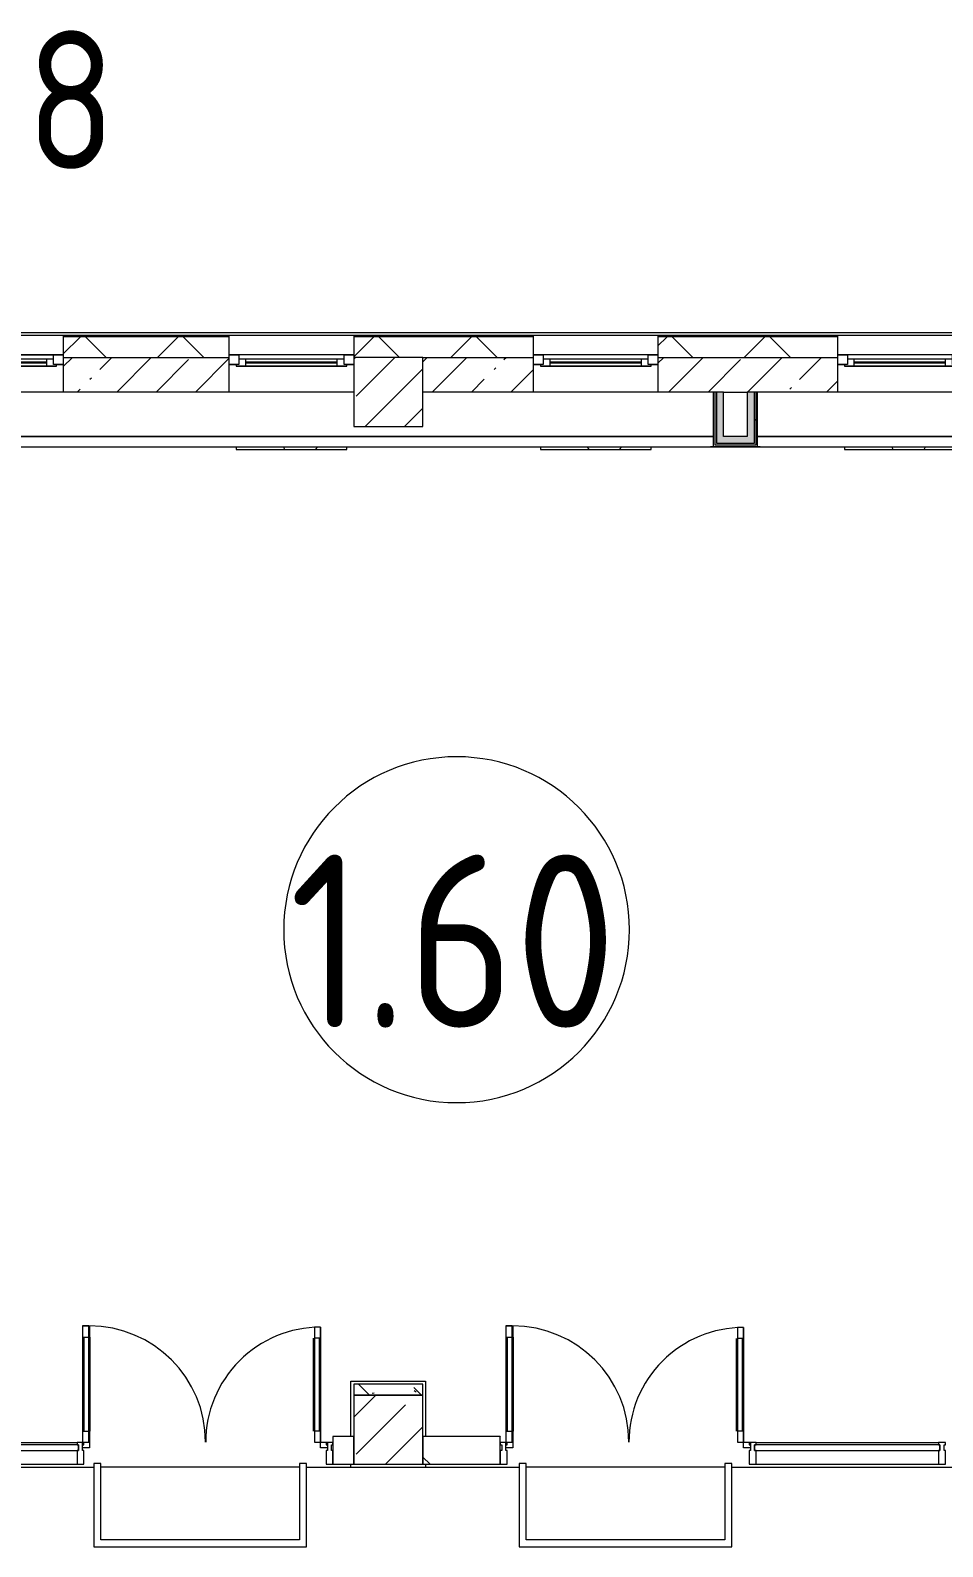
# Model space of a CAD drawing. Header units: millimetres. Extents: x 3991 to 282775, y -8553 to 29560.
# Drawn here: x 252026 to 258624, y 12805 to 23764 of the extents above; entities that cross this region are included whole.
import ezdxf

# ---------------------------------------------------------------- set-up
doc = ezdxf.new("R2010")
doc.units = ezdxf.units.MM
for name, color, linetype, lineweight in [('A-AREA-IDEN', 7, 'Continuous', 9), ('A-GLAZ-2', 7, 'Continuous', 5), ('A-GLAZ-CURT-2', 7, 'Continuous', 5), ('A-GLAZ-CWMG-2', 7, 'Continuous', 5), ('A-WALL', 7, 'Continuous', 9), ('A-WALL-4', 7, 'Continuous', 5), ('I-WALL-3', 7, 'Continuous', 5), ('S-COLS', 7, 'Continuous', 5), ('Знаки', 7, 'Continuous', 5)]:
    doc.layers.add(name, color=color, linetype=linetype, lineweight=lineweight)
for name, color, linetype, lineweight, true_color in [('A-DETL-GENF-4', 7, 'Continuous', 5, 0xaaaaaa), ('A-DOOR-3', 7, 'Continuous', 5, 0xaaaaaa), ('A-FLOR-1', 7, 'Continuous', 5, 0xaaaaaa), ('G-ANNO-TEXT-1', 7, 'Continuous', 9, 0x3c3c3c), ('I-WALL-2', 7, 'Continuous', 9, 0xe7e7e7), ('I-WALL-4', 7, 'Continuous', 5, 0x787878), ('Знаки-1', 7, 'Continuous', 5, 0x787878)]:
    doc.layers.add(name, color=color, linetype=linetype, lineweight=lineweight, true_color=true_color)
doc.styles.add('GOST Common_3', font='GOST_Common.ttf', dxfattribs={"width": 0.9, "height": 1250})
doc.styles.add('GOST Common_4', font='GOST_Common.ttf', dxfattribs={"width": 0.9, "height": 1000})
pattern_1 = [(45, (148815.1, 0), (-285.1231, 285.1231), []), (45, (149100.2, 0), (-285.1231, 285.1231), [504.031, -100.806, 16.764, -84.042])]
pattern_2 = [(45, (148815.1, 0), (-530.33, 530.33), []), (135, (148815.1, 0), (-530.33, -530.33), [])]

# ---------------------------------------------------------------- blocks, each defined once
blk = doc.blocks.new('120_Окно_СКБ_1Ст - 120_Окно_СКБ_1Ст 900х2500_h_ с форточкой-22876038-Общий план 1 этажа с размещением фрагментов 1_1-1_9')
at = {"layer": 'A-GLAZ-2'}
for p, q in [((-450, -127), (-450, -57)), ((-450, -57), (-380, -57)), ((450, -57), (-450, -57)), ((-380, -57), (-380, -127)), ((380, -87), (-380, -87)), ((-380, -87), (-380, -127)), ((-330, -137), (-330, -87)), ((-330, -107), (330, -107)), ((330, -137), (330, -87)), ((380, -127), (380, -57)), ((380, -57), (450, -57)), ((380, -127), (380, -87)), ((450, -57), (450, -127)), ((-380, -127), (-450, -127)), ((-450, -127), (-400, -127)), ((-380, -127), (-400, -127)), ((-400, -127), (-400, -137)), ((-400, -137), (400, -137)), ((400, -137), (-400, -137)), ((330, -117), (-330, -117)), ((450, -127), (380, -127)), ((400, -127), (380, -127)), ((400, -127), (450, -127)), ((400, -137), (400, -127))]:
    blk.add_line(p, q, dxfattribs=at)
blk = doc.blocks.new('120_Окно_СКБ_1Ст - 120_Окно_СКБ_1Ст 900х2500_h_ с форточкой-V116-Общий план 1 этажа с размещением фрагментов 1_1-1_9')
at = {"layer": 'A-GLAZ-2'}
for p, q in [((-450, -127), (-450, -57)), ((-450, -57), (-380, -57)), ((450, -57), (-450, -57)), ((-380, -57), (-380, -127)), ((380, -87), (-380, -87)), ((-380, -87), (-380, -127)), ((-330, -137), (-330, -87)), ((-330, -107), (330, -107)), ((330, -137), (330, -87)), ((380, -127), (380, -57)), ((380, -57), (450, -57)), ((380, -127), (380, -87)), ((450, -57), (450, -127)), ((-380, -127), (-450, -127)), ((-450, -127), (-400, -127)), ((-380, -127), (-400, -127)), ((-400, -127), (-400, -137)), ((-400, -137), (400, -137)), ((400, -137), (-400, -137)), ((330, -117), (-330, -117)), ((450, -127), (380, -127)), ((400, -127), (380, -127)), ((400, -127), (450, -127)), ((400, -137), (400, -127))]:
    blk.add_line(p, q, dxfattribs=at)
blk = doc.blocks.new('Дверь_Витражная_остекление_ - ВВ-11 остекление-32352627-Общий план 1 этажа с размещением фрагментов 1_1-1_9')
at = {"layer": 'A-DETL-GENF-4'}
for p, q in [((-791, -20), (-836, -20)), ((-836, -851), (-836, -20)), ((-791, -20), (-836, -20)), ((-836, -20), (-836, -851)), ((-836, -100), (-791, -100)), ((-826, -771), (-826, -100)), ((-791, -851), (-791, -20)), ((-791, -851), (-791, -20)), ((-782, -771), (-782, -100)), ((832, -780), (832, -100)), ((841, -860), (841, -20)), ((841, -20), (841, -860)), ((886, -100), (841, -100)), ((876, -780), (876, -100)), ((886, -860), (886, -20)), ((886, -860), (886, -20)), ((-836, -771), (-791, -771)), ((-836, -851), (-791, -851)), ((-836, -851), (-791, -851)), ((886, -780), (841, -780)), ((886, -860), (841, -860)), ((841, -860), (886, -860))]:
    blk.add_line(p, q, dxfattribs=at)
at = {"layer": 'A-DOOR-3'}
for p, q in [((-886, 20), (-836, 20)), ((-886, -20), (-886, 20)), ((-836, 20), (-836, -20)), ((836, 20), (886, 20)), ((836, -20), (836, 20)), ((886, 20), (886, -20)), ((-836, -20), (-886, -20)), ((-836, -851), (-836, -20)), ((836, -860), (836, -20)), ((886, -20), (836, -20))]:
    blk.add_line(p, q, dxfattribs=at)
for centre, radius, start, end in [((-836, -20), 831, 270, 0), ((836, -20), 840, 180, 270)]:
    blk.add_arc(centre, radius, start, end, dxfattribs=at)
blk = doc.blocks.new('Системная панель - Стекло - 40мм-32352622-Общий план 1 этажа с размещением фрагментов 1_1-1_9')
at = {"layer": 'A-GLAZ-CURT-2'}
for p, q in [((485, 40), (-485, 40)), ((-485, 40), (-485, 0)), ((-485, 0), (485, 0)), ((485, 0), (485, 40))]:
    blk.add_line(p, q, dxfattribs=at)
blk = doc.blocks.new('Прямоугольный импост - Импост структурный с накладкой - 160мм Темный-32352618-Общий план 1 этажа с размещением фрагментов 1_1-1_9')
at = {"layer": 'A-GLAZ-CWMG-2'}
for p, q in [((102599, 13557), (103549, 13557)), ((102599, 13400), (103549, 13400))]:
    blk.add_line(p, q, dxfattribs=at)
blk = doc.blocks.new('Прямоугольный импост - Импост структурный с накладкой - 160мм Темный-30755591-Общий план 1 этажа с размещением фрагментов 1_1-1_9')
at = {"layer": 'A-GLAZ-CWMG-2'}
for p, q in [((-25, 0), (-25, 17)), ((-25, 17), (25, 17)), ((-15, 0), (-25, 0)), ((-15, -40), (-15, 0)), ((25, 0), (15, 0)), ((15, 0), (15, -40)), ((25, 17), (25, 0)), ((-25, -140), (-25, -40)), ((-25, -40), (-15, -40)), ((15, -40), (25, -40)), ((25, -40), (25, -140)), ((25, -140), (-25, -140))]:
    blk.add_line(p, q, dxfattribs=at)
blk = doc.blocks.new('Прямоугольный импост - Импост структурный с накладкой - 160мм Темный-32310142-Общий план 1 этажа с размещением фрагментов 1_1-1_9')
at = {"layer": 'A-GLAZ-CWMG-2'}
for p, q in [((-50, 0), (-50, 17)), ((-50, 17), (0, 17)), ((-40, 0), (-50, 0)), ((-40, -40), (-40, 0)), ((0, 0), (-10, 0)), ((-10, 0), (-10, -40)), ((0, 17), (0, 0)), ((-50, -140), (-50, -40)), ((-50, -40), (-40, -40)), ((-10, -40), (0, -40)), ((0, -40), (0, -140)), ((0, -140), (-50, -140))]:
    blk.add_line(p, q, dxfattribs=at)
blk = doc.blocks.new('Прямоугольный импост - Импост структурный с накладкой - 160мм Темный-32354018-Общий план 1 этажа с размещением фрагментов 1_1-1_9')
at = {"layer": 'A-GLAZ-CWMG-2'}
for p, q in [((108459, 13557), (109779, 13557)), ((108459, 13400), (109779, 13400))]:
    blk.add_line(p, q, dxfattribs=at)
blk = doc.blocks.new('Дверь_Витражная_остекление_ - ВВ-12 остекление-32353611-Общий план 1 этажа с размещением фрагментов 1_1-1_9')
at = {"layer": 'A-DETL-GENF-4'}
for p, q in [((-789.5, -20), (-834.5, -20)), ((-834.5, -849), (-834.5, -20)), ((-789.5, -20), (-834.5, -20)), ((-834.5, -20), (-834.5, -849)), ((-834.5, -100), (-789.5, -100)), ((-824.5, -769), (-824.5, -100)), ((-789.5, -849), (-789.5, -20)), ((-789.5, -849), (-789.5, -20)), ((-780.5, -769), (-780.5, -100)), ((830.5, -780), (830.5, -100)), ((839.5, -860), (839.5, -20)), ((839.5, -20), (839.5, -860)), ((884.5, -100), (839.5, -100)), ((874.5, -780), (874.5, -100)), ((884.5, -860), (884.5, -20)), ((884.5, -860), (884.5, -20)), ((-834.5, -769), (-789.5, -769)), ((-834.5, -849), (-789.5, -849)), ((-834.5, -849), (-789.5, -849)), ((884.5, -780), (839.5, -780)), ((884.5, -860), (839.5, -860)), ((839.5, -860), (884.5, -860))]:
    blk.add_line(p, q, dxfattribs=at)
at = {"layer": 'A-DOOR-3'}
for p, q in [((-884.5, 20), (-834.5, 20)), ((-884.5, -20), (-884.5, 20)), ((-834.5, 20), (-834.5, -20)), ((834.5, 20), (884.5, 20)), ((834.5, -20), (834.5, 20)), ((884.5, 20), (884.5, -20)), ((-834.5, -20), (-884.5, -20)), ((-834.5, -849), (-834.5, -20)), ((834.5, -860), (834.5, -20)), ((884.5, -20), (834.5, -20))]:
    blk.add_line(p, q, dxfattribs=at)
for centre, radius, start, end in [((-834.5, -20), 829, 270, 0), ((834.5, -20), 840, 180, 270)]:
    blk.add_arc(centre, radius, start, end, dxfattribs=at)
blk = doc.blocks.new('Системная панель - Стекло - 40мм-32353599-Общий план 1 этажа с размещением фрагментов 1_1-1_9')
at = {"layer": 'A-GLAZ-CURT-2'}
for p, q in [((670, 40), (-670, 40)), ((-670, 40), (-670, 0)), ((-670, 0), (670, 0)), ((670, 0), (670, 40))]:
    blk.add_line(p, q, dxfattribs=at)
blk = doc.blocks.new('BSC_Колонна _Прямоугольная - 500х500-23282986-Общий план 1 этажа с размещением фрагментов 1_1-1_9')
at = {"layer": 'S-COLS'}
h = blk.add_hatch(dxfattribs=at)
h.set_pattern_fill('FP_160', color=256, style=0, pattern_type=2)
h.set_pattern_definition([(45, (-105800, -21150), (-285.1231, 285.1231), []), (45, (-105514.88, -21150), (-285.1231, 285.1231), [504.031, -100.806, 16.764, -84.042])])
h.paths.add_polyline_path([(250, -250), (250, 250), (-250, 250), (-250, -250), (-54, -250)])
for p, q in [((250, 250), (-250, 250)), ((-250, 250), (-250, -250)), ((250, -250), (250, 250)), ((-250, -250), (250, -250))]:
    blk.add_line(p, q, dxfattribs=at)
blk = doc.blocks.new('120_Окно_СКБ_2Ст_Фрамуга сверху - 120_Окно_СКБ_2Ст_2300х2500_h_ ДОО-23103760-Общий план 1 этажа с размещением фрагментов 1_1-1_9')
at = {"layer": 'A-GLAZ-2'}
for p, q in [((-1150, -127), (-1150, -57)), ((-1150, -57), (-1080, -57)), ((1150, -57), (-1150, -57)), ((-1080, -57), (-1080, -127)), ((-1080, -57), (1080, -57)), ((520, -87), (-1080, -87)), ((-1080, -87), (-1080, -127)), ((-1030, -137), (-1030, -87)), ((-1030, -107), (470, -107)), ((470, -137), (470, -87)), ((520, -127), (520, -57)), ((520, -57), (590, -57)), ((520, -127), (520, -87)), ((590, -57), (590, -127)), ((1080, -87), (590, -87)), ((590, -87), (590, -127)), ((640, -137), (640, -87)), ((640, -107), (1030, -107)), ((1030, -137), (1030, -87)), ((1080, -127), (1080, -57)), ((1080, -57), (1150, -57)), ((1080, -127), (1080, -87)), ((1150, -57), (1150, -127)), ((-1080, -127), (-1150, -127)), ((-1150, -127), (-1100, -127)), ((-1080, -127), (-1100, -127)), ((-1100, -127), (-1100, -137)), ((-1100, -137), (540, -137)), ((540, -137), (-1100, -137)), ((470, -117), (-1030, -117)), ((590, -127), (520, -127)), ((540, -127), (520, -127)), ((540, -127), (570, -127)), ((540, -127), (570, -127)), ((540, -137), (540, -127)), ((590, -127), (570, -127)), ((570, -127), (570, -137)), ((570, -137), (1100, -137)), ((1100, -137), (570, -137)), ((1030, -117), (640, -117)), ((1150, -127), (1080, -127)), ((1100, -127), (1080, -127)), ((1100, -127), (1150, -127)), ((1100, -137), (1100, -127))]:
    blk.add_line(p, q, dxfattribs=at)
blk = doc.blocks.new('Прямоугольный импост - Импост структурный с накладкой - 160мм Темный-30755595-Общий план 1 этажа с размещением фрагментов 1_1-1_9')
at = {"layer": 'A-GLAZ-CWMG-2'}
for p, q in [((0, 17), (-50, 17)), ((-50, 17), (-50, 0)), ((-50, 0), (-40, 0)), ((-40, 0), (-40, -40)), ((-10, -40), (-10, 0)), ((-10, 0), (0, 0)), ((0, 0), (0, 17)), ((-40, -40), (-50, -40)), ((-50, -40), (-50, -140)), ((0, -40), (-10, -40)), ((0, -140), (0, -40)), ((-50, -140), (0, -140))]:
    blk.add_line(p, q, dxfattribs=at)
blk = doc.blocks.new('Прямоугольный импост - Импост структурный с накладкой - 160мм Темный-V251-Общий план 1 этажа с размещением фрагментов 1_1-1_9')
at = {"layer": 'A-GLAZ-CWMG-2'}
for p, q in [((0, 17), (-50, 17)), ((-50, 17), (-50, 0)), ((-50, 0), (-40, 0)), ((-40, 0), (-40, -40)), ((-10, -40), (-10, 0)), ((-10, 0), (0, 0)), ((0, 0), (0, 17)), ((-40, -40), (-50, -40)), ((-50, -40), (-50, -140)), ((0, -40), (-10, -40)), ((0, -140), (0, -40)), ((-50, -140), (0, -140))]:
    blk.add_line(p, q, dxfattribs=at)
blk = doc.blocks.new('Съемный металлический экран с перфорацией - E3-33269787-Общий план 1 этажа с размещением фрагментов 1_1-1_9')
at = {"layer": 'Знаки-1'}
h = blk.add_hatch(dxfattribs=at)
h.set_pattern_fill('FP_203', color=256, style=0, pattern_type=2)
h.set_pattern_definition([(0, (-104607.03, -20734), (0, 254), [68.059, -371.882]), (60, (-104480.03, -20699.97), (-219.97045, 127), [68.059, -371.882]), (120, (-104446, -20572.97), (-219.97045, -127), [68.059, -371.882]), (30, (-104538.97, -20734), (-5e-05, 508), [68.059, -439.941]), (30, (-104665.97, -20514.03), (-5e-05, 508), [68.059, -439.941]), (150, (-104607.03, -20734), (-439.941, -254), [68.059, -439.941]), (150, (-104480.03, -20514.03), (-439.941, -254), [68.059, -439.941]), (90, (-104446, -20641.03), (-439.941, 254), [68.059, -439.941]), (90, (-104700, -20641.03), (-439.941, 254), [68.059, -439.941])])
h.paths.add_polyline_path([(0, 0), (800, 0), (800, 20), (0, 20)])
at = {"layer": 'Знаки'}
for p, q in [((0, 20), (0, 0)), ((0, 0), (800, 0)), ((800, 0), (800, 20))]:
    blk.add_line(p, q, dxfattribs=at)
blk = doc.blocks.new('Съемный металлический экран с перфорацией - E3-V307-Общий план 1 этажа с размещением фрагментов 1_1-1_9')
at = {"layer": 'Знаки-1'}
h = blk.add_hatch(dxfattribs=at)
h.set_pattern_fill('FP_205', color=256, style=0, pattern_type=2)
h.set_pattern_definition([(0, (-106807.03, -20734), (0, 254), [68.059, -371.882]), (60, (-106680.03, -20699.97), (-219.97045, 127), [68.059, -371.882]), (120, (-106646, -20572.97), (-219.97045, -127), [68.059, -371.882]), (30, (-106738.97, -20734), (-5e-05, 508), [68.059, -439.941]), (30, (-106865.97, -20514.03), (-5e-05, 508), [68.059, -439.941]), (150, (-106807.03, -20734), (-439.941, -254), [68.059, -439.941]), (150, (-106680.03, -20514.03), (-439.941, -254), [68.059, -439.941]), (90, (-106646, -20641.03), (-439.941, 254), [68.059, -439.941]), (90, (-106900, -20641.03), (-439.941, 254), [68.059, -439.941])])
h.paths.add_polyline_path([(0, 0), (800, 0), (800, 20), (0, 20)])
at = {"layer": 'Знаки'}
for p, q in [((0, 20), (0, 0)), ((0, 0), (800, 0)), ((800, 0), (800, 20))]:
    blk.add_line(p, q, dxfattribs=at)
blk = doc.blocks.new('Съемный металлический экран с перфорацией - E3-V308-Общий план 1 этажа с размещением фрагментов 1_1-1_9')
at = {"layer": 'Знаки-1'}
h = blk.add_hatch(dxfattribs=at)
h.set_pattern_fill('FP_206', color=256, style=0, pattern_type=2)
h.set_pattern_definition([(0, (-109007.03, -20734), (0, 254), [68.059, -371.882]), (60, (-108880.03, -20699.97), (-219.97045, 127), [68.059, -371.882]), (120, (-108846, -20572.97), (-219.97045, -127), [68.059, -371.882]), (30, (-108938.97, -20734), (-5e-05, 508), [68.059, -439.941]), (30, (-109065.97, -20514.03), (-5e-05, 508), [68.059, -439.941]), (150, (-109007.03, -20734), (-439.941, -254), [68.059, -439.941]), (150, (-108880.03, -20514.03), (-439.941, -254), [68.059, -439.941]), (90, (-108846, -20641.03), (-439.941, 254), [68.059, -439.941]), (90, (-109100, -20641.03), (-439.941, 254), [68.059, -439.941])])
h.paths.add_polyline_path([(800, 0), (800, 20), (0, 19), (0, 0), (281, 0)])
at = {"layer": 'Знаки'}
for p, q in [((0, 20), (0, 0)), ((0, 0), (800, 0)), ((800, 0), (800, 20))]:
    blk.add_line(p, q, dxfattribs=at)
blk = doc.blocks.new('Зашивка приборов отопления - Зашивка приборов отопления-33267402-Общий план 1 этажа с размещением фрагментов 1_1-1_9')
at = {"layer": 'A-WALL-4'}
for p, q in [((103450, 21150), (101150, 21150)), ((105550, 21150), (104650, 21150)), ((107750, 21150), (106850, 21150)), ((101150, 20829), (108150, 20829)), ((108150, 20829), (101150, 20829)), ((101150, 20754), (108150, 20754))]:
    blk.add_line(p, q, dxfattribs=at)
blk = doc.blocks.new('Зашивка приборов отопления1 - Зашивка приборов отопления-33268338-Общий план 1 этажа с размещением фрагментов 1_1-1_9')
at = {"layer": 'A-WALL-4'}
for p, q in [((109950, 21150), (109050, 21150)), ((108470, 20829), (110550, 20829)), ((110550, 20829), (108470, 20829)), ((108470, 20754), (110550, 20754))]:
    blk.add_line(p, q, dxfattribs=at)
blk = doc.blocks.new('Марка_Помещения - Номер-25198446-Общий план 1 этажа с размещением фрагментов 1_1-1_9')
at = {"layer": 'A-AREA-IDEN'}
for start, end in [(360, 180), (180, 360)]:
    blk.add_arc((0, 0), 2.5, start, end, dxfattribs=at)

msp = doc.modelspace()

# ---------------------------------------------------------------- hatches: boundary and pattern name
at = {"layer": 'A-WALL-4'}
h = msp.add_hatch(dxfattribs=at)
h.set_pattern_fill('FP_73', color=256, style=0, pattern_type=2)
h.set_pattern_definition([(45, (148815.1, 0), (-353.5534, 353.5534), []), (135, (148815.1, 0), (-353.5534, -353.5534), [])])
h.paths.add_polyline_path([(258765.1, 21400), (259618.2, 21400), (259509.7, 21550), (258765.1, 21545.8)])
h.paths.add_polyline_path([(249965.1, 21400), (249965.1, 21550), (245425.1, 21550), (245425.1, 21400), (249615.1, 21400)])
h.paths.add_polyline_path([(241985.1, 21400), (242125.1, 21400), (242121.5, 21550), (241875.1, 21545.8), (241875.1, 21400)])
h.paths.add_polyline_path([(255665.1, 21400), (255665.1, 21550), (254365.1, 21545.8), (254365.1, 21400), (255264.3, 21400)])
h.paths.add_polyline_path([(252265.1, 21400), (253465.1, 21400), (253465.1, 21550), (252265.1, 21545.8), (252265.1, 21486)])
h.paths.add_polyline_path([(256565.1, 21400), (257865.1, 21400), (257865.1, 21550), (256565.1, 21545.8), (256565.1, 21540.1)])
h.paths.add_polyline_path([(260050.2, 21400), (259941.7, 21550), (259759.6, 21545.8), (259865.1, 21400)])
at = {"layer": 'I-WALL-2'}
for points in [[(257040.1, 20779), (257040.1, 21150), (256990.1, 21150), (256990.1, 20779)], [(257260.1, 20829), (257260.1, 21150), (257210.1, 21150), (257210.1, 20829), (257218.9, 20829)], [(257260.1, 20779), (257260.1, 20829), (257040.1, 20826.5), (257040.1, 20779), (257218.9, 20779)]]:
    msp.add_hatch(color=256, dxfattribs=at).paths.add_polyline_path(points)
at = {"layer": 'I-WALL-3'}
h = msp.add_hatch(dxfattribs=at)
h.set_pattern_fill('FP_57', color=256, style=0, pattern_type=2)
h.set_pattern_definition(pattern_1)
h.paths.add_polyline_path([(252332.3, 21150), (253465.1, 21150), (253465.1, 21400), (252265.1, 21400), (252265.1, 21150)])
h.paths.add_polyline_path([(249965.1, 21150), (249965.1, 21400), (249615.1, 21400), (249615.1, 21150)])
h.paths.add_polyline_path([(255264.3, 21150), (255665.1, 21150), (255665.1, 21400), (254865.1, 21400), (254865.1, 21150)])
h.paths.add_polyline_path([(257285.1, 21150), (257865.1, 21150), (257865.1, 21400), (256565.1, 21400), (256565.1, 21150), (257272.6, 21150)])
h.paths.add_polyline_path([(259165.1, 21150), (259165.1, 21400), (258765.1, 21400), (258765.1, 21150)])
h = msp.add_hatch(dxfattribs=at)
h.set_pattern_fill('FP_192', color=256, style=0, pattern_type=2)
h.set_pattern_definition(pattern_2)
h.paths.add_polyline_path([(257272.6, 20779), (257272.6, 21150), (257260.1, 21150), (257260.1, 20779)])
h = msp.add_hatch(dxfattribs=at)
h.set_pattern_fill('FP_192', color=256, style=0, pattern_type=2)
h.set_pattern_definition(pattern_2)
h.paths.add_polyline_path([(257285.1, 20766.5), (257285.1, 21150), (257272.6, 21144.6), (257272.6, 20766.5)])
h = msp.add_hatch(dxfattribs=at)
h.set_pattern_fill('FP_72', color=256, style=0, pattern_type=2)
h.set_pattern_definition([(135, (148815.1, 0), (-353.5534, -353.5534), [])])
h.paths.add_polyline_path([(259365.1, 13400), (259365.1, 13600), (258644.1, 13600), (258645.1, 13400), (259173.6, 13400)])
h.paths.add_polyline_path([(254215.1, 13400), (254365.1, 13400), (254365.1, 13600), (254215.1, 13600)])
h.paths.add_polyline_path([(254865.1, 13400), (255425.1, 13400), (255425.1, 13600), (254865.1, 13600)])
at = {"layer": 'I-WALL-4'}
h = msp.add_hatch(dxfattribs=at)
h.set_pattern_fill('FP_86', color=256, style=0, pattern_type=2)
h.set_pattern_definition([(135, (148815.1, 0), (-377.1708, -377.1708), [533.4, -88.9, 17.78, -88.9]), (135, (148815.1, 376.94), (-377.1708, -377.1708), []), (50, (148815.1, 0), (637.6445, -55.7866), [66.675, -733.425]), (355, (148815.1, 0), (-123.3494, 668.6992), [53.34, -586.74]), (100.451, (148868.2, -4.65), (514.299, 612.908), [56.665, -623.315]), (46.184, (148815.1, 177.8), (948.7764, -147.1497), [100.012, -1100.137]), (96.636, (148894.15, 165.5), (830.909, 865.997), [84.998, -934.973]), (351.184, (148815.1, 177.8), (830.918, 865.988), [80.01, -880.11]), (21, (148904, 133.35), (530.6506, -357.9283), [66.675, -733.425]), (326, (148904, 133.35), (216.308, 644.6585), [53.34, -586.74]), (71.451, (148948.2, 103.5), (746.9596, 286.7243), [56.665, -623.315]), (37.5, (148815.09, 0), (10.81053, 295.9426), [16.764, -562.864, 16.764, -578.866, -588.962]), (37.5, (148815.09, 0), (10.81053, 295.9426), [-1175.258, 16.764, -572.198]), (7.5, (148815.1, 0), (233.8692, 350.6318), [16.764, -322.834, 16.764, -549.529, -224.472]), (7.5, (148815.1, 0), (233.8692, 350.6318), [-905.891, 16.764, -207.708]), (327.5, (148616.84, 0), (474.5678, -20.0513), [16.764, -205.486, 16.764, -676.656, -920.115]), (327.5, (148616.84, 0), (474.5678, -20.0513), [-915.67, 16.764, -903.351]), (317.5, (148527.94, 0), (518.4522, 88.9934), [16.764, -272.161, 16.764, -443.738, -653.415]), (317.5, (148527.94, 0), (518.4522, 88.9934), [-749.427, 16.764, -636.651])])
h.paths.add_polyline_path([(254712.3, 13900), (254865.1, 13900), (254865.1, 13980), (254365.1, 13980), (254365.1, 13900)])
at = {"layer": 'S-COLS'}
h = msp.add_hatch(dxfattribs=at)
h.set_pattern_fill('FP_57', color=256, style=0, pattern_type=2)
h.set_pattern_definition(pattern_1)
h.paths.add_polyline_path([(254365.1, 13400), (254865.1, 13400), (254865.1, 13900), (254365.1, 13900), (254365.1, 13600)])

# ---------------------------------------------------------------- linework, layer by layer
at = {"layer": 'A-FLOR-1'}
for p, q in [((257305.1, 20753), (256944.1, 20753)), ((254345.1, 13600), (254345.1, 14000)), ((254345.1, 14000), (254885.1, 14000)), ((254885.1, 14000), (254885.1, 13600)), ((248605.1, 13380), (252486.7, 13380)), ((252536.7, 13404.6), (252486.7, 13404.6)), ((252486.7, 13404.6), (252486.7, 12804.6)), ((252536.7, 12854.6), (252536.7, 13404.6)), ((253973.9, 13380), (252536.7, 13380)), ((254023.9, 13404.6), (253973.9, 13404.6)), ((253973.9, 13404.6), (253973.9, 12854.6)), ((254023.9, 12804.6), (254023.9, 13404.6)), ((254023.9, 13380), (255561.7, 13380)), ((254345.1, 13380), (254345.1, 13400)), ((254885.1, 13400), (254885.1, 13380)), ((255611.7, 13404.6), (255561.7, 13404.6)), ((255561.7, 13404.6), (255561.7, 12804.6)), ((255611.7, 12854.6), (255611.7, 13404.6)), ((257048.9, 13380), (255611.7, 13380)), ((257098.9, 13404.6), (257048.9, 13404.6)), ((257048.9, 13404.6), (257048.9, 12854.6)), ((257098.9, 12804.6), (257098.9, 13404.6)), ((257098.9, 13380), (259885.1, 13380)), ((253973.9, 12854.6), (252536.7, 12854.6)), ((257048.9, 12854.6), (255611.7, 12854.6)), ((252486.7, 12804.6), (254023.9, 12804.6)), ((255561.7, 12804.6), (257098.9, 12804.6))]:
    msp.add_line(p, q, dxfattribs=at)
at = {"layer": 'A-WALL'}
for p, q in [((253465.1, 21553), (252265.1, 21553)), ((253465.1, 21550), (252265.1, 21550)), ((255665.1, 21553), (254365.1, 21553)), ((255665.1, 21550), (254365.1, 21550)), ((257865.1, 21553), (256565.1, 21553)), ((257865.1, 21550), (256565.1, 21550)), ((252265.1, 21400), (253465.1, 21400)), ((254865.1, 21400), (255665.1, 21400)), ((256565.1, 21400), (257865.1, 21400)), ((257040.1, 21150), (256965.1, 21150)), ((256977.6, 20766.5), (256977.6, 21150)), ((256990.1, 20779), (256990.1, 21150)), ((257285.1, 21150), (257210.1, 21150)), ((257260.1, 21150), (257260.1, 20779)), ((257272.6, 21150), (257272.6, 20766.5)), ((257272.6, 20766.5), (256977.6, 20766.5)), ((257260.1, 20779), (256990.1, 20779))]:
    msp.add_line(p, q, dxfattribs=at)
at = {"layer": 'A-WALL-4'}
for p, q in [((245385.1, 21580), (259957, 21580)), ((257865.1, 21558), (245425.1, 21558)), ((252265.1, 21558), (252265.1, 21400)), ((253465.1, 21400), (253465.1, 21558)), ((254365.1, 21558), (254365.1, 21400)), ((255665.1, 21400), (255665.1, 21558)), ((256565.1, 21558), (256565.1, 21400)), ((257865.1, 21400), (257865.1, 21558)), ((259945.8, 21558), (257865.1, 21558))]:
    msp.add_line(p, q, dxfattribs=at)
at = {"layer": 'I-WALL-3'}
for p, q in [((252265.1, 21400), (252265.1, 21150)), ((253465.1, 21150), (253465.1, 21400)), ((255665.1, 21150), (255665.1, 21400)), ((256565.1, 21400), (256565.1, 21150)), ((257865.1, 21150), (257865.1, 21400)), ((254365.1, 21150), (249615.1, 21150)), ((256965.1, 21150), (254865.1, 21150)), ((256965.1, 21150), (256965.1, 20754)), ((257040.1, 21150), (257210.1, 21150)), ((257040.1, 20829), (257040.1, 21150)), ((257210.1, 21150), (257210.1, 20829)), ((259165.1, 21150), (257285.1, 21150)), ((257285.1, 20754), (257285.1, 21150)), ((257210.1, 20829), (257040.1, 20829)), ((256965.1, 20754), (257285.1, 20754)), ((254865.1, 13980), (254365.1, 13980)), ((254365.1, 13980), (254365.1, 13900)), ((254865.1, 13900), (254865.1, 13980)), ((254365.1, 13900), (254865.1, 13900)), ((254365.1, 13600), (254215.1, 13600)), ((254215.1, 13600), (254215.1, 13400)), ((254365.1, 13400), (254365.1, 13600)), ((255425.1, 13600), (254865.1, 13600)), ((254865.1, 13600), (254865.1, 13400)), ((255425.1, 13400), (255425.1, 13600)), ((254215.1, 13400), (254365.1, 13400)), ((254865.1, 13400), (255425.1, 13400))]:
    msp.add_line(p, q, dxfattribs=at)
at = {"layer": 'S-COLS'}
for p, q in [((254865.1, 13900), (254365.1, 13900)), ((254365.1, 13900), (254365.1, 13600)), ((254865.1, 13600), (254865.1, 13900)), ((254365.1, 13600), (254365.1, 13400)), ((254865.1, 13400), (254865.1, 13600)), ((254365.1, 13400), (254865.1, 13400))]:
    msp.add_line(p, q, dxfattribs=at)

# ---------------------------------------------------------------- block references
at = {"layer": 'A-AREA-IDEN', "xscale": 499.9999999999995, "yscale": 499.9999999999995, "zscale": 499.9999999999995}
msp.add_blockref('Марка_Помещения - Номер-25198446-Общий план 1 этажа с размещением фрагментов 1_1-1_9', (255108.9, 17263.8), dxfattribs=at)
at = {"layer": 'A-DOOR-3', "rotation": 180}
for name, p in [('Дверь_Витражная_остекление_ - ВВ-11 остекление-32352627-Общий план 1 этажа с размещением фрагментов 1_1-1_9', (253289.6, 13540)), ('Дверь_Витражная_остекление_ - ВВ-12 остекление-32353611-Общий план 1 этажа с размещением фрагментов 1_1-1_9', (256349.6, 13540))]:
    msp.add_blockref(name, p, dxfattribs=at)
at = {"layer": 'A-GLAZ-2'}
for name, p in [('120_Окно_СКБ_2Ст_Фрамуга сверху - 120_Окно_СКБ_2Ст_2300х2500_h_ ДОО-23103760-Общий план 1 этажа с размещением фрагментов 1_1-1_9', (251115.1, 21475)), ('120_Окно_СКБ_1Ст - 120_Окно_СКБ_1Ст 900х2500_h_ с форточкой-V116-Общий план 1 этажа с размещением фрагментов 1_1-1_9', (253915.1, 21475)), ('120_Окно_СКБ_1Ст - 120_Окно_СКБ_1Ст 900х2500_h_ с форточкой-22876038-Общий план 1 этажа с размещением фрагментов 1_1-1_9', (256115.1, 21475)), ('120_Окно_СКБ_1Ст - 120_Окно_СКБ_1Ст 900х2500_h_ с форточкой-22876038-Общий план 1 этажа с размещением фрагментов 1_1-1_9', (258315.1, 21475))]:
    msp.add_blockref(name, p, dxfattribs=at)
at = {"layer": 'A-GLAZ-CURT-2', "rotation": 180}
for name, p in [('Системная панель - Стекло - 40мм-32352622-Общий план 1 этажа с размещением фрагментов 1_1-1_9', (251889.1, 13540)), ('Системная панель - Стекло - 40мм-32353599-Общий план 1 этажа с размещением фрагментов 1_1-1_9', (257934.1, 13540))]:
    msp.add_blockref(name, p, dxfattribs=at)
at = {"layer": 'A-GLAZ-CWMG-2'}
for name, p in [('Прямоугольный импост - Импост структурный с накладкой - 160мм Темный-32352618-Общий план 1 этажа с размещением фрагментов 1_1-1_9', (148815.1, 0)), ('Прямоугольный импост - Импост структурный с накладкой - 160мм Темный-V251-Общий план 1 этажа с размещением фрагментов 1_1-1_9', (254215.1, 13540)), ('Прямоугольный импост - Импост структурный с накладкой - 160мм Темный-32354018-Общий план 1 этажа с размещением фрагментов 1_1-1_9', (148815.1, 0)), ('Прямоугольный импост - Импост структурный с накладкой - 160мм Темный-30755595-Общий план 1 этажа с размещением фрагментов 1_1-1_9', (258644.1, 13540))]:
    msp.add_blockref(name, p, dxfattribs=at)
at = {"layer": 'A-GLAZ-CWMG-2', "extrusion": (0, 0, -1)}
for name, p in [('Прямоугольный импост - Импост структурный с накладкой - 160мм Темный-30755591-Общий план 1 этажа с размещением фрагментов 1_1-1_9', (-252389.1, 13540)), ('Прямоугольный импост - Импост структурный с накладкой - 160мм Темный-32310142-Общий план 1 этажа с размещением фрагментов 1_1-1_9', (-255425.1, 13540)), ('Прямоугольный импост - Импост структурный с накладкой - 160мм Темный-30755591-Общий план 1 этажа с размещением фрагментов 1_1-1_9', (-257249.1, 13540))]:
    msp.add_blockref(name, p, dxfattribs=at)
at = {"layer": 'A-WALL-4'}
for name in ['Зашивка приборов отопления - Зашивка приборов отопления-33267402-Общий план 1 этажа с размещением фрагментов 1_1-1_9', 'Зашивка приборов отопления1 - Зашивка приборов отопления-33268338-Общий план 1 этажа с размещением фрагментов 1_1-1_9']:
    msp.add_blockref(name, (148815.1, 0), dxfattribs=at)
at = {"layer": 'S-COLS'}
msp.add_blockref('BSC_Колонна _Прямоугольная - 500х500-23282986-Общий план 1 этажа с размещением фрагментов 1_1-1_9', (254615.1, 21150), dxfattribs=at)
at = {"layer": 'Знаки'}
for name, p in [('Съемный металлический экран с перфорацией - E3-33269787-Общий план 1 этажа с размещением фрагментов 1_1-1_9', (253515.1, 20734)), ('Съемный металлический экран с перфорацией - E3-V307-Общий план 1 этажа с размещением фрагментов 1_1-1_9', (255715.1, 20734)), ('Съемный металлический экран с перфорацией - E3-V308-Общий план 1 этажа с размещением фрагментов 1_1-1_9', (257915.1, 20734))]:
    msp.add_blockref(name, p, dxfattribs=at)

# ---------------------------------------------------------------- texts
at = {"layer": 'A-AREA-IDEN', "insert": (253899.5, 17806.6), "char_height": 1250, "width": 3030.379, "attachment_point": 1, "style": 'GOST Common_3'}
msp.add_mtext('1.60', dxfattribs=at)
at = {"layer": 'G-ANNO-TEXT-1', "insert": (250767.3, 23761.1), "char_height": 1000, "width": 2056.328, "attachment_point": 1, "style": 'GOST Common_4'}
msp.add_mtext(' 1.8', dxfattribs=at)

doc.saveas('drawing.dxf')
